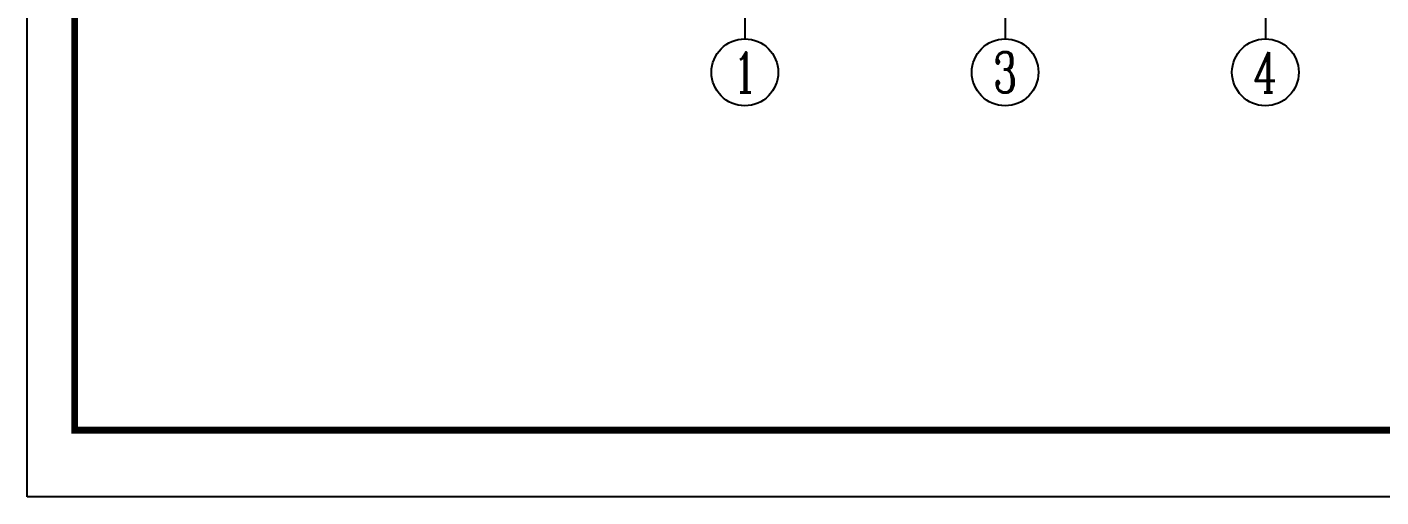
# Model space of a CAD drawing. Extents: x -2746917 to -971774, y -3334247 to -3250358.
# Drawn here: x -2434069 to -2413781, y -3316173 to -3309136 of the extents above; entities that cross this region are included whole.
import ezdxf
from ezdxf.enums import TextEntityAlignment as Align

# ---------------------------------------------------------------- set-up
doc = ezdxf.new("R2010")
doc.units = 0
doc.header["$LTSCALE"] = 1000
doc.header["$MEASUREMENT"] = 0
doc.layers.get('0').update_dxf_attribs({"linetype": 'CONTINUOUS'})
doc.layers.add('NUM', color=7, linetype='CONTINUOUS')
doc.layers.add('PUB_TITLE', color=4, linetype='CONTINUOUS')
doc.layers.add('yichutu', color=7, linetype='CONTINUOUS', true_color=0xffffff, plot=False)
doc.styles.add('TSSD_Axis', font='Complex.shx', dxfattribs={"width": 0.7, "bigfont": 'hztxt.shx'})

# ---------------------------------------------------------------- blocks, each defined once
blk = doc.blocks.new('ts_axno')
at = {"color": 0, "linetype": 'ByBlock', "lineweight": -2}
blk.add_circle((0, 0), 0.5, dxfattribs=at)
at = {"color": 0, "linetype": 'ByBlock', "lineweight": -2, "style": 'TSSD_Axis', "width": 0.7}
blk.add_attdef('A', text='', height=0.6, dxfattribs=at).set_placement((0, 0), align=Align.MIDDLE_CENTER)
blk = doc.blocks.new('yct-743-420-74300-42000-100-2002.0')
at = {"layer": 'yichutu', "color": 7, "true_color": 0xffffff}
blk.add_lwpolyline([(0, 0), (0, 42000), (74300, 42000), (74300, 0)], close=True, dxfattribs=at)
blk = doc.blocks.new('A$C6B365CFD')
at = {"layer": 'PUB_TITLE'}
blk.add_lwpolyline([(-70467, -17093), (-70467, 24907), (3833, 24907), (3833, -17093)], close=True, dxfattribs=at)
at = {"layer": 'PUB_TITLE', "const_width": 100}
blk.add_lwpolyline([(2833, -16093), (2833, 23907), (-69753, 23907), (-69753, -16093), (2833, -16093)], dxfattribs=at)

msp = doc.modelspace()

# ---------------------------------------------------------------- linework, layer by layer
at = {"layer": 'NUM', "ltscale": 1.5}
for p, q in [((-2423312.72, -3306538.58), (-2423312.72, -3309313.58)), ((-2419412.72, -3306538.58), (-2419412.72, -3309313.58)), ((-2415512.72, -3306538.58), (-2415512.72, -3309313.58))]:
    msp.add_line(p, q, dxfattribs=at)

# ---------------------------------------------------------------- block references
at = {"ltscale": 1.5}
msp.add_blockref('A$C6B365CFD', (-2363601.94, -3299080.41), dxfattribs=at)
at = {"layer": 'NUM'}
ref = msp.add_blockref('ts_axno', (-2423312.72, -3309813.58), dxfattribs=dict(at, xscale=1000, yscale=1000, zscale=1000))
ref.add_attrib('1', '1', dxfattribs={"height": 600, "style": 'TSSD_Axis', "width": 0.7}).set_placement((-2423312.72, -3309813.58), align=Align.MIDDLE_CENTER)
ref = msp.add_blockref('ts_axno', (-2419412.72, -3309813.58), dxfattribs=dict(at, xscale=1000, yscale=1000, zscale=1000))
ref.add_attrib('3', '3', dxfattribs={"height": 600, "style": 'TSSD_Axis', "width": 0.7}).set_placement((-2419412.72, -3309813.58), align=Align.MIDDLE_CENTER)
ref = msp.add_blockref('ts_axno', (-2415512.72, -3309813.58), dxfattribs=dict(at, xscale=1000, yscale=1000, zscale=1000))
ref.add_attrib('4', '4', dxfattribs={"height": 600, "style": 'TSSD_Axis', "width": 0.7}).set_placement((-2415512.72, -3309813.58), align=Align.MIDDLE_CENTER)
at = {"layer": 'yichutu'}
msp.add_blockref('yct-743-420-74300-42000-100-2002.0', (-2434068.65, -3316173.05), dxfattribs=at)

doc.saveas('drawing.dxf')
